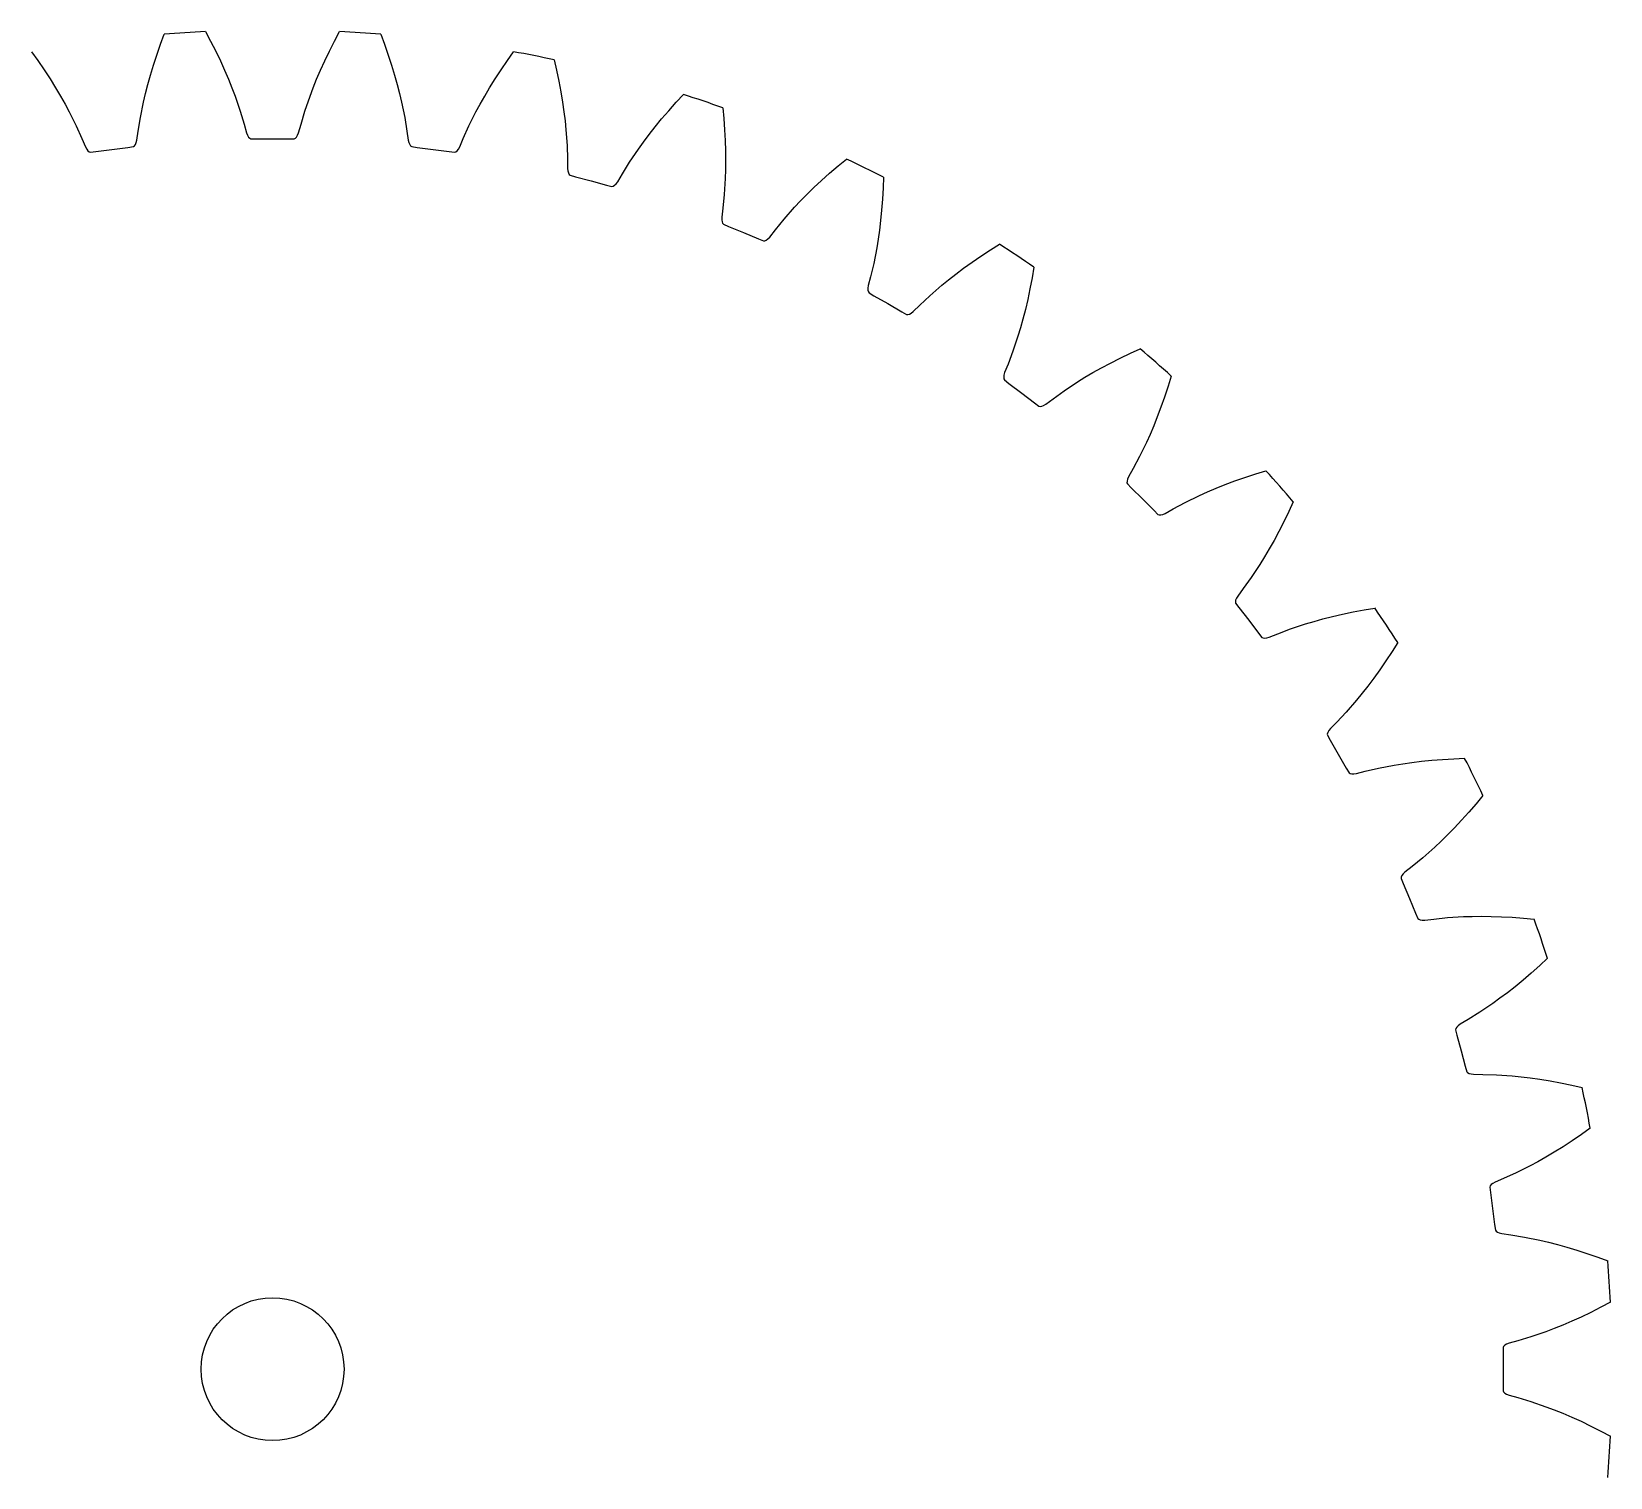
# Model space of a CAD drawing. Extents: x -10.5 to 82.5, y -37.5 to 37.5.
# Drawn here: x 38.25 to 82.45, y -3.03 to 37.45 of the extents above; entities that cross this region are included whole.
import ezdxf

# ---------------------------------------------------------------- set-up
doc = ezdxf.new("R2010")
doc.units = 0

msp = doc.modelspace()

# ---------------------------------------------------------------- linework, layer by layer
msp.add_circle((45, 0), 2)
msp.add_circle((45, 0), 2)
at = {"layer": 'layer0'}
for p, q in [((41.865, 37.097), (41.969, 37.377)), ((43.126, 37.453), (43.266, 37.189)), ((43.266, 37.189), (43.409, 36.905)), ((46.591, 36.905), (46.734, 37.189)), ((46.734, 37.189), (46.874, 37.453)), ((48.031, 37.377), (48.135, 37.097)), ((38.253, 36.888), (38.427, 36.645)), ((41.666, 36.509), (41.76, 36.797)), ((41.76, 36.797), (41.865, 37.097)), ((43.409, 36.905), (43.54, 36.632)), ((46.46, 36.632), (46.591, 36.905)), ((48.135, 37.097), (48.24, 36.797)), ((48.24, 36.797), (48.334, 36.509)), ((51.573, 36.645), (51.747, 36.888)), ((38.427, 36.645), (38.605, 36.382)), ((38.605, 36.382), (38.771, 36.128)), ((41.583, 36.232), (41.666, 36.509)), ((43.54, 36.632), (43.659, 36.369)), ((43.659, 36.369), (43.766, 36.118)), ((46.234, 36.118), (46.341, 36.369)), ((46.341, 36.369), (46.46, 36.632)), ((48.334, 36.509), (48.417, 36.232)), ((51.229, 36.128), (51.395, 36.382)), ((51.395, 36.382), (51.573, 36.645)), ((52.884, 36.662), (52.95, 36.371)), ((52.95, 36.371), (53.015, 36.06)), ((38.771, 36.128), (38.923, 35.882)), ((38.923, 35.882), (39.062, 35.648)), ((41.444, 35.719), (41.509, 35.97)), ((41.509, 35.97), (41.583, 36.232)), ((43.766, 36.118), (43.863, 35.878)), ((43.863, 35.878), (43.95, 35.649)), ((46.05, 35.649), (46.137, 35.878)), ((46.137, 35.878), (46.234, 36.118)), ((48.417, 36.232), (48.491, 35.97)), ((48.491, 35.97), (48.556, 35.719)), ((50.938, 35.648), (51.077, 35.882)), ((51.077, 35.882), (51.229, 36.128)), ((53.015, 36.06), (53.071, 35.762)), ((39.062, 35.648), (39.19, 35.422)), ((39.19, 35.422), (39.306, 35.207)), ((41.3, 35.046), (41.388, 35.481)), ((41.388, 35.481), (41.444, 35.719)), ((43.95, 35.649), (44.094, 35.229)), ((45.906, 35.229), (46.05, 35.649)), ((48.556, 35.719), (48.612, 35.481)), ((48.612, 35.481), (48.7, 35.046)), ((50.694, 35.207), (50.81, 35.422)), ((50.81, 35.422), (50.938, 35.648)), ((53.071, 35.762), (53.117, 35.476)), ((53.117, 35.476), (53.156, 35.206)), ((56.089, 35.236), (56.3, 35.473)), ((56.3, 35.473), (56.504, 35.692)), ((39.306, 35.207), (39.503, 34.81)), ((41.239, 34.668), (41.3, 35.046)), ((44.094, 35.229), (44.203, 34.862)), ((45.797, 34.862), (45.906, 35.229)), ((48.7, 35.046), (48.761, 34.668)), ((50.497, 34.81), (50.694, 35.207)), ((53.156, 35.206), (53.188, 34.95)), ((53.188, 34.95), (53.212, 34.706)), ((55.708, 34.782), (55.892, 35.006)), ((55.892, 35.006), (56.089, 35.236)), ((57.601, 35.319), (57.63, 35.022)), ((57.63, 35.022), (57.653, 34.705)), ((39.503, 34.81), (39.66, 34.46)), ((41.204, 34.413), (41.239, 34.668)), ((44.203, 34.862), (44.272, 34.614)), ((44.272, 34.614), (44.3, 34.548)), ((44.3, 34.548), (44.33, 34.498)), ((44.33, 34.498), (44.362, 34.464)), ((45.638, 34.464), (45.67, 34.498)), ((45.67, 34.498), (45.7, 34.548)), ((45.7, 34.548), (45.728, 34.614)), ((45.728, 34.614), (45.797, 34.862)), ((48.761, 34.668), (48.796, 34.413)), ((50.34, 34.46), (50.497, 34.81)), ((53.212, 34.706), (53.243, 34.264)), ((55.384, 34.361), (55.54, 34.568)), ((55.54, 34.568), (55.708, 34.782)), ((57.653, 34.705), (57.669, 34.402)), ((39.66, 34.46), (39.76, 34.223)), ((39.76, 34.223), (39.797, 34.161)), ((39.797, 34.161), (39.833, 34.115)), ((39.833, 34.115), (39.869, 34.086)), ((39.869, 34.086), (39.903, 34.074)), ((39.903, 34.074), (40.056, 34.094)), ((40.056, 34.094), (40.503, 34.155)), ((40.503, 34.155), (40.951, 34.211)), ((40.951, 34.211), (41.104, 34.232)), ((41.104, 34.232), (41.134, 34.253)), ((41.134, 34.253), (41.161, 34.29)), ((41.161, 34.29), (41.185, 34.343)), ((41.185, 34.343), (41.204, 34.413)), ((44.362, 34.464), (44.394, 34.447)), ((44.394, 34.447), (44.549, 34.447)), ((44.549, 34.447), (45, 34.45)), ((45, 34.45), (45.451, 34.447)), ((45.451, 34.447), (45.606, 34.447)), ((45.606, 34.447), (45.638, 34.464)), ((48.796, 34.413), (48.815, 34.343)), ((48.815, 34.343), (48.839, 34.29)), ((48.839, 34.29), (48.866, 34.253)), ((48.866, 34.253), (48.896, 34.232)), ((48.896, 34.232), (49.049, 34.211)), ((49.049, 34.211), (49.497, 34.155)), ((49.497, 34.155), (49.944, 34.094)), ((49.944, 34.094), (50.097, 34.074)), ((50.097, 34.074), (50.131, 34.086)), ((50.131, 34.086), (50.167, 34.115)), ((50.167, 34.115), (50.203, 34.161)), ((50.203, 34.161), (50.24, 34.223)), ((50.24, 34.223), (50.34, 34.46)), ((53.243, 34.264), (53.253, 33.88)), ((54.993, 33.794), (55.241, 34.162)), ((55.241, 34.162), (55.384, 34.361)), ((57.669, 34.402), (57.679, 34.113)), ((57.679, 34.113), (57.682, 33.841)), ((53.253, 33.88), (53.256, 33.623)), ((53.256, 33.623), (53.266, 33.552)), ((54.793, 33.468), (54.993, 33.794)), ((57.682, 33.841), (57.679, 33.582)), ((60.593, 33.487), (60.834, 33.695)), ((60.834, 33.695), (61.064, 33.885)), ((53.266, 33.552), (53.282, 33.496)), ((53.282, 33.496), (53.304, 33.455)), ((53.304, 33.455), (53.33, 33.43)), ((53.33, 33.43), (53.48, 33.39)), ((53.48, 33.39), (53.916, 33.276)), ((53.916, 33.276), (54.351, 33.157)), ((54.351, 33.157), (54.501, 33.117)), ((54.576, 33.149), (54.618, 33.189)), ((54.618, 33.189), (54.662, 33.246)), ((54.662, 33.246), (54.793, 33.468)), ((57.672, 33.337), (57.645, 32.894)), ((57.679, 33.582), (57.672, 33.337)), ((60.157, 33.087), (60.368, 33.285)), ((60.368, 33.285), (60.593, 33.487)), ((62.104, 33.372), (62.093, 33.074)), ((54.501, 33.117), (54.536, 33.125)), ((54.536, 33.125), (54.576, 33.149)), ((57.645, 32.894), (57.605, 32.513)), ((59.612, 32.533), (59.78, 32.712)), ((59.78, 32.712), (59.962, 32.896)), ((59.962, 32.896), (60.157, 33.087)), ((62.075, 32.756), (62.051, 32.454)), ((62.093, 33.074), (62.075, 32.756)), ((57.605, 32.513), (57.574, 32.258)), ((59.319, 32.201), (59.612, 32.533)), ((62.051, 32.454), (62.023, 32.167)), ((57.574, 32.258), (57.574, 32.186)), ((57.574, 32.186), (57.583, 32.128)), ((57.583, 32.128), (57.599, 32.085)), ((57.599, 32.085), (57.623, 32.057)), ((57.623, 32.057), (57.766, 31.998)), ((57.766, 31.998), (58.183, 31.828)), ((58.183, 31.828), (58.599, 31.652)), ((58.919, 31.7), (59.077, 31.903)), ((59.077, 31.903), (59.319, 32.201)), ((61.99, 31.896), (61.954, 31.64)), ((62.023, 32.167), (61.99, 31.896)), ((58.599, 31.652), (58.742, 31.593)), ((58.742, 31.593), (58.779, 31.597)), ((58.779, 31.597), (58.82, 31.615)), ((58.82, 31.615), (58.867, 31.65)), ((58.867, 31.65), (58.919, 31.7)), ((61.915, 31.398), (61.83, 30.963)), ((61.954, 31.64), (61.915, 31.398)), ((65.096, 31.34), (65.349, 31.498)), ((61.83, 30.963), (61.741, 30.59)), ((64.346, 30.826), (64.581, 30.994)), ((64.581, 30.994), (64.831, 31.165)), ((64.831, 31.165), (65.096, 31.34)), ((61.741, 30.59), (61.677, 30.34)), ((63.734, 30.348), (63.924, 30.503)), ((63.924, 30.503), (64.127, 30.662)), ((64.127, 30.662), (64.346, 30.826)), ((66.264, 30.56), (66.204, 30.248)), ((66.313, 30.854), (66.264, 30.56)), ((61.677, 30.34), (61.668, 30.269)), ((61.668, 30.269), (61.669, 30.211)), ((61.669, 30.211), (61.679, 30.166)), ((61.679, 30.166), (61.699, 30.135)), ((61.699, 30.135), (61.833, 30.058)), ((61.833, 30.058), (62.225, 29.835)), ((63.121, 29.793), (63.399, 30.057)), ((63.399, 30.057), (63.734, 30.348)), ((66.204, 30.248), (66.142, 29.951)), ((62.225, 29.835), (62.614, 29.607)), ((62.937, 29.613), (63.121, 29.793)), ((66.076, 29.67), (66.008, 29.405)), ((66.142, 29.951), (66.076, 29.67)), ((62.614, 29.607), (62.748, 29.529)), ((62.748, 29.529), (62.785, 29.528)), ((62.785, 29.528), (62.829, 29.541)), ((62.829, 29.541), (62.88, 29.569)), ((62.88, 29.569), (62.937, 29.613)), ((66.008, 29.405), (65.939, 29.156)), ((65.868, 28.921), (65.727, 28.501)), ((65.939, 29.156), (65.868, 28.921)), ((65.727, 28.501), (65.591, 28.143)), ((68.459, 28.173), (68.729, 28.31)), ((68.729, 28.31), (69.015, 28.448)), ((69.015, 28.448), (69.287, 28.573)), ((65.494, 27.904), (65.476, 27.834)), ((65.591, 28.143), (65.494, 27.904)), ((67.743, 27.772), (67.966, 27.903)), ((67.966, 27.903), (68.204, 28.037)), ((68.204, 28.037), (68.459, 28.173)), ((65.476, 27.834), (65.47, 27.777)), ((65.47, 27.777), (65.474, 27.731)), ((65.474, 27.731), (65.49, 27.698)), ((65.49, 27.698), (65.612, 27.603)), ((65.612, 27.603), (65.972, 27.331)), ((67.165, 27.398), (67.535, 27.643)), ((67.535, 27.643), (67.743, 27.772)), ((70.071, 27.523), (69.971, 27.221)), ((70.158, 27.808), (70.071, 27.523)), ((65.972, 27.331), (66.328, 27.054)), ((66.328, 27.054), (66.451, 26.96)), ((66.532, 26.961), (66.586, 26.982)), ((66.586, 26.982), (66.649, 27.018)), ((66.649, 27.018), (66.855, 27.173)), ((66.855, 27.173), (67.165, 27.398)), ((69.971, 27.221), (69.87, 26.935)), ((66.451, 26.96), (66.487, 26.954)), ((66.487, 26.954), (66.532, 26.961)), ((69.768, 26.665), (69.667, 26.412)), ((69.87, 26.935), (69.768, 26.665)), ((69.565, 26.173), (69.465, 25.95)), ((69.667, 26.412), (69.565, 26.173)), ((69.465, 25.95), (69.27, 25.552)), ((69.088, 25.215), (68.961, 24.99)), ((69.27, 25.552), (69.088, 25.215)), ((68.92, 24.867), (68.919, 24.821)), ((68.919, 24.821), (68.93, 24.786)), ((68.934, 24.924), (68.92, 24.867)), ((68.93, 24.786), (69.039, 24.677)), ((68.961, 24.99), (68.934, 24.924)), ((71.412, 24.667), (71.665, 24.768)), ((71.665, 24.768), (71.935, 24.87)), ((71.935, 24.87), (72.221, 24.971)), ((72.221, 24.971), (72.523, 25.071)), ((72.523, 25.071), (72.808, 25.158)), ((69.039, 24.677), (69.36, 24.36)), ((69.36, 24.36), (69.677, 24.039)), ((70.552, 24.27), (70.95, 24.465)), ((70.95, 24.465), (71.173, 24.565)), ((71.173, 24.565), (71.412, 24.667)), ((69.677, 24.039), (69.786, 23.93)), ((69.786, 23.93), (69.821, 23.919)), ((69.821, 23.919), (69.867, 23.92)), ((69.867, 23.92), (69.924, 23.934)), ((69.924, 23.934), (69.99, 23.961)), ((69.99, 23.961), (70.215, 24.088)), ((70.215, 24.088), (70.552, 24.27)), ((73.448, 24.015), (73.31, 23.729)), ((73.573, 24.287), (73.448, 24.015)), ((73.173, 23.459), (73.037, 23.204)), ((73.31, 23.729), (73.173, 23.459)), ((73.037, 23.204), (72.903, 22.966)), ((72.772, 22.743), (72.643, 22.535)), ((72.903, 22.966), (72.772, 22.743)), ((72.398, 22.165), (72.173, 21.855)), ((72.643, 22.535), (72.398, 22.165)), ((72.173, 21.855), (72.018, 21.649)), ((71.961, 21.532), (71.954, 21.487)), ((71.954, 21.487), (71.96, 21.451)), ((71.96, 21.451), (72.054, 21.328)), ((71.982, 21.586), (71.961, 21.532)), ((72.018, 21.649), (71.982, 21.586)), ((72.054, 21.328), (72.331, 20.972)), ((75.248, 21.204), (75.56, 21.264)), ((75.56, 21.264), (75.854, 21.313)), ((72.331, 20.972), (72.603, 20.612)), ((73.501, 20.727), (73.921, 20.868)), ((73.921, 20.868), (74.156, 20.939)), ((74.156, 20.939), (74.405, 21.008)), ((74.405, 21.008), (74.67, 21.076)), ((74.67, 21.076), (74.951, 21.142)), ((74.951, 21.142), (75.248, 21.204)), ((72.603, 20.612), (72.698, 20.49)), ((72.698, 20.49), (72.731, 20.474)), ((72.731, 20.474), (72.777, 20.47)), ((72.777, 20.47), (72.834, 20.476)), ((72.834, 20.476), (72.904, 20.494)), ((72.904, 20.494), (73.143, 20.591)), ((73.143, 20.591), (73.501, 20.727)), ((76.498, 20.349), (76.34, 20.096)), ((76.34, 20.096), (76.165, 19.831)), ((75.994, 19.581), (75.826, 19.346)), ((76.165, 19.831), (75.994, 19.581)), ((75.662, 19.127), (75.503, 18.924)), ((75.826, 19.346), (75.662, 19.127)), ((75.348, 18.734), (75.057, 18.399)), ((75.503, 18.924), (75.348, 18.734)), ((75.057, 18.399), (74.793, 18.121)), ((74.541, 17.829), (74.528, 17.785)), ((74.528, 17.785), (74.529, 17.748)), ((74.529, 17.748), (74.607, 17.614)), ((74.569, 17.88), (74.541, 17.829)), ((74.613, 17.937), (74.569, 17.88)), ((74.793, 18.121), (74.613, 17.937)), ((74.607, 17.614), (74.835, 17.225)), ((74.835, 17.225), (75.058, 16.833)), ((75.058, 16.833), (75.135, 16.699)), ((75.59, 16.741), (75.963, 16.83)), ((75.963, 16.83), (76.398, 16.915)), ((76.398, 16.915), (76.64, 16.954)), ((76.64, 16.954), (76.896, 16.99)), ((76.896, 16.99), (77.167, 17.023)), ((77.167, 17.023), (77.454, 17.051)), ((77.454, 17.051), (77.756, 17.075)), ((77.756, 17.075), (78.074, 17.093)), ((78.074, 17.093), (78.372, 17.104)), ((75.135, 16.699), (75.166, 16.679)), ((75.166, 16.679), (75.211, 16.669)), ((75.211, 16.669), (75.269, 16.668)), ((75.269, 16.668), (75.34, 16.677)), ((75.34, 16.677), (75.59, 16.741)), ((78.885, 16.064), (78.695, 15.834)), ((78.487, 15.593), (78.285, 15.368)), ((78.695, 15.834), (78.487, 15.593)), ((78.087, 15.157), (77.896, 14.962)), ((78.285, 15.368), (78.087, 15.157)), ((77.533, 14.612), (77.201, 14.319)), ((77.712, 14.78), (77.533, 14.612)), ((77.896, 14.962), (77.712, 14.78)), ((77.201, 14.319), (76.903, 14.077)), ((76.597, 13.779), (76.593, 13.742)), ((76.593, 13.742), (76.652, 13.599)), ((76.615, 13.82), (76.597, 13.779)), ((76.65, 13.867), (76.615, 13.82)), ((76.7, 13.919), (76.65, 13.867)), ((76.903, 14.077), (76.7, 13.919)), ((76.652, 13.599), (76.828, 13.183)), ((76.828, 13.183), (76.998, 12.766)), ((76.998, 12.766), (77.057, 12.623)), ((77.057, 12.623), (77.085, 12.599)), ((77.085, 12.599), (77.128, 12.583)), ((77.128, 12.583), (77.186, 12.574)), ((77.186, 12.574), (77.258, 12.574)), ((77.258, 12.574), (77.513, 12.605)), ((77.513, 12.605), (77.894, 12.645)), ((77.894, 12.645), (78.337, 12.672)), ((78.337, 12.672), (78.582, 12.679)), ((78.582, 12.679), (78.841, 12.682)), ((78.841, 12.682), (79.113, 12.679)), ((79.113, 12.679), (79.402, 12.669)), ((79.402, 12.669), (79.705, 12.653)), ((79.705, 12.653), (80.022, 12.63)), ((80.022, 12.63), (80.319, 12.601)), ((80.692, 11.504), (80.473, 11.3)), ((80.236, 11.089), (80.006, 10.892)), ((80.473, 11.3), (80.236, 11.089)), ((79.782, 10.708), (79.568, 10.54)), ((80.006, 10.892), (79.782, 10.708)), ((79.162, 10.241), (78.794, 9.993)), ((79.361, 10.384), (79.162, 10.241)), ((79.568, 10.54), (79.361, 10.384)), ((78.468, 9.793), (78.246, 9.662)), ((78.794, 9.993), (78.468, 9.793)), ((78.125, 9.536), (78.117, 9.501)), ((78.117, 9.501), (78.157, 9.351)), ((78.149, 9.576), (78.125, 9.536)), ((78.189, 9.618), (78.149, 9.576)), ((78.157, 9.351), (78.276, 8.916)), ((78.246, 9.662), (78.189, 9.618)), ((78.276, 8.916), (78.39, 8.48)), ((78.39, 8.48), (78.43, 8.33)), ((78.43, 8.33), (78.455, 8.304)), ((78.455, 8.304), (78.496, 8.282)), ((78.496, 8.282), (78.552, 8.266)), ((78.552, 8.266), (78.623, 8.256)), ((78.623, 8.256), (78.88, 8.253)), ((78.88, 8.253), (79.264, 8.243)), ((79.264, 8.243), (79.706, 8.212)), ((79.706, 8.212), (79.95, 8.188)), ((79.95, 8.188), (80.206, 8.156)), ((80.206, 8.156), (80.476, 8.117)), ((80.476, 8.117), (80.762, 8.071)), ((80.762, 8.071), (81.06, 8.015)), ((81.06, 8.015), (81.371, 7.95)), ((81.371, 7.95), (81.662, 7.884)), ((81.888, 6.747), (81.645, 6.573)), ((81.128, 6.229), (80.882, 6.077)), ((81.382, 6.395), (81.128, 6.229)), ((81.645, 6.573), (81.382, 6.395)), ((80.422, 5.81), (80.207, 5.694)), ((80.648, 5.938), (80.422, 5.81)), ((80.882, 6.077), (80.648, 5.938)), ((79.46, 5.34), (79.223, 5.24)), ((79.81, 5.497), (79.46, 5.34)), ((80.207, 5.694), (79.81, 5.497)), ((79.086, 5.131), (79.074, 5.097)), ((79.074, 5.097), (79.094, 4.944)), ((79.115, 5.167), (79.086, 5.131)), ((79.094, 4.944), (79.155, 4.497)), ((79.161, 5.203), (79.115, 5.167)), ((79.223, 5.24), (79.161, 5.203)), ((79.155, 4.497), (79.211, 4.049)), ((79.211, 4.049), (79.232, 3.896)), ((79.232, 3.896), (79.253, 3.866)), ((79.253, 3.866), (79.29, 3.839)), ((79.29, 3.839), (79.343, 3.815)), ((79.343, 3.815), (79.413, 3.796)), ((79.413, 3.796), (79.668, 3.761)), ((79.668, 3.761), (80.046, 3.7)), ((80.046, 3.7), (80.481, 3.612)), ((80.481, 3.612), (80.719, 3.556)), ((80.719, 3.556), (80.97, 3.491)), ((80.97, 3.491), (81.232, 3.417)), ((81.232, 3.417), (81.509, 3.334)), ((81.509, 3.334), (81.797, 3.24)), ((81.797, 3.24), (82.097, 3.135)), ((82.097, 3.135), (82.377, 3.031)), ((82.453, 1.874), (82.189, 1.734)), ((81.369, 1.341), (81.118, 1.234)), ((81.632, 1.46), (81.369, 1.341)), ((81.905, 1.591), (81.632, 1.46)), ((82.189, 1.734), (81.905, 1.591)), ((80.229, 0.906), (79.862, 0.797)), ((80.649, 1.05), (80.229, 0.906)), ((80.878, 1.137), (80.649, 1.05)), ((81.118, 1.234), (80.878, 1.137)), ((79.464, 0.638), (79.447, 0.606)), ((79.447, 0.606), (79.447, 0.451)), ((79.447, 0.451), (79.45, 0)), ((79.498, 0.67), (79.464, 0.638)), ((79.548, 0.7), (79.498, 0.67)), ((79.614, 0.728), (79.548, 0.7)), ((79.862, 0.797), (79.614, 0.728)), ((79.45, 0), (79.447, -0.451)), ((79.447, -0.451), (79.447, -0.606)), ((79.447, -0.606), (79.464, -0.638)), ((79.464, -0.638), (79.498, -0.67)), ((79.498, -0.67), (79.548, -0.7)), ((79.548, -0.7), (79.614, -0.728)), ((79.614, -0.728), (79.862, -0.797)), ((79.862, -0.797), (80.229, -0.906)), ((80.229, -0.906), (80.649, -1.05)), ((80.649, -1.05), (80.878, -1.137)), ((80.878, -1.137), (81.118, -1.234)), ((81.118, -1.234), (81.369, -1.341)), ((81.369, -1.341), (81.632, -1.46)), ((81.632, -1.46), (81.905, -1.591)), ((81.905, -1.591), (82.189, -1.734)), ((82.189, -1.734), (82.453, -1.874))]:
    msp.add_line(p, q, dxfattribs=at)
for start, end in [(92.8644, 94.6356), (85.3644, 87.1356), (77.8644, 79.6356), (70.3644, 72.1356), (62.8644, 64.6356), (55.3644, 57.1356), (47.8644, 49.6356), (40.3644, 42.1356), (32.8644, 34.6356), (25.3644, 27.1356), (17.8644, 19.6356), (10.3644, 12.1356), (2.8644, 4.6356), (355.3644, 357.1356)]:
    msp.add_arc((45, 0), 37.5, start, end, dxfattribs=at)
at = {"layer": 'layer2'}
for p, q in [((41.865, 37.097), (41.969, 37.377)), ((43.126, 37.453), (43.266, 37.189)), ((43.266, 37.189), (43.409, 36.905)), ((46.591, 36.905), (46.734, 37.189)), ((46.734, 37.189), (46.874, 37.453)), ((48.031, 37.377), (48.135, 37.097)), ((38.253, 36.888), (38.427, 36.645)), ((41.666, 36.509), (41.76, 36.797)), ((41.76, 36.797), (41.865, 37.097)), ((43.409, 36.905), (43.54, 36.632)), ((46.46, 36.632), (46.591, 36.905)), ((48.135, 37.097), (48.24, 36.797)), ((48.24, 36.797), (48.334, 36.509)), ((51.573, 36.645), (51.747, 36.888)), ((38.427, 36.645), (38.605, 36.382)), ((38.605, 36.382), (38.771, 36.128)), ((41.583, 36.232), (41.666, 36.509)), ((43.54, 36.632), (43.659, 36.369)), ((43.659, 36.369), (43.766, 36.118)), ((46.234, 36.118), (46.341, 36.369)), ((46.341, 36.369), (46.46, 36.632)), ((48.334, 36.509), (48.417, 36.232)), ((51.229, 36.128), (51.395, 36.382)), ((51.395, 36.382), (51.573, 36.645)), ((52.884, 36.662), (52.95, 36.371)), ((52.95, 36.371), (53.015, 36.06)), ((38.771, 36.128), (38.923, 35.882)), ((38.923, 35.882), (39.062, 35.648)), ((41.444, 35.719), (41.509, 35.97)), ((41.509, 35.97), (41.583, 36.232)), ((43.766, 36.118), (43.863, 35.878)), ((43.863, 35.878), (43.95, 35.649)), ((46.05, 35.649), (46.137, 35.878)), ((46.137, 35.878), (46.234, 36.118)), ((48.417, 36.232), (48.491, 35.97)), ((48.491, 35.97), (48.556, 35.719)), ((50.938, 35.648), (51.077, 35.882)), ((51.077, 35.882), (51.229, 36.128)), ((53.015, 36.06), (53.071, 35.762)), ((39.062, 35.648), (39.19, 35.422)), ((39.19, 35.422), (39.306, 35.207)), ((41.3, 35.046), (41.388, 35.481)), ((41.388, 35.481), (41.444, 35.719)), ((43.95, 35.649), (44.094, 35.229)), ((45.906, 35.229), (46.05, 35.649)), ((48.556, 35.719), (48.612, 35.481)), ((48.612, 35.481), (48.7, 35.046)), ((50.694, 35.207), (50.81, 35.422)), ((50.81, 35.422), (50.938, 35.648)), ((53.071, 35.762), (53.117, 35.476)), ((53.117, 35.476), (53.156, 35.206)), ((56.089, 35.236), (56.3, 35.473)), ((56.3, 35.473), (56.504, 35.692)), ((39.306, 35.207), (39.503, 34.81)), ((41.239, 34.668), (41.3, 35.046)), ((44.094, 35.229), (44.203, 34.862)), ((45.797, 34.862), (45.906, 35.229)), ((48.7, 35.046), (48.761, 34.668)), ((50.497, 34.81), (50.694, 35.207)), ((53.156, 35.206), (53.188, 34.95)), ((53.188, 34.95), (53.212, 34.706)), ((55.708, 34.782), (55.892, 35.006)), ((55.892, 35.006), (56.089, 35.236)), ((57.601, 35.319), (57.63, 35.022)), ((57.63, 35.022), (57.653, 34.705)), ((39.503, 34.81), (39.66, 34.46)), ((41.204, 34.413), (41.239, 34.668)), ((44.203, 34.862), (44.272, 34.614)), ((44.272, 34.614), (44.3, 34.548)), ((44.3, 34.548), (44.33, 34.498)), ((44.33, 34.498), (44.362, 34.464)), ((45.638, 34.464), (45.67, 34.498)), ((45.67, 34.498), (45.7, 34.548)), ((45.7, 34.548), (45.728, 34.614)), ((45.728, 34.614), (45.797, 34.862)), ((48.761, 34.668), (48.796, 34.413)), ((50.34, 34.46), (50.497, 34.81)), ((53.212, 34.706), (53.243, 34.264)), ((55.384, 34.361), (55.54, 34.568)), ((55.54, 34.568), (55.708, 34.782)), ((57.653, 34.705), (57.669, 34.402)), ((39.66, 34.46), (39.76, 34.223)), ((39.76, 34.223), (39.797, 34.161)), ((39.797, 34.161), (39.833, 34.115)), ((39.833, 34.115), (39.869, 34.086)), ((39.869, 34.086), (39.903, 34.074)), ((39.903, 34.074), (40.056, 34.094)), ((40.056, 34.094), (40.503, 34.155)), ((40.503, 34.155), (40.951, 34.211)), ((40.951, 34.211), (41.104, 34.232)), ((41.104, 34.232), (41.134, 34.253)), ((41.134, 34.253), (41.161, 34.29)), ((41.161, 34.29), (41.185, 34.343)), ((41.185, 34.343), (41.204, 34.413)), ((44.362, 34.464), (44.394, 34.447)), ((44.394, 34.447), (44.549, 34.447)), ((44.549, 34.447), (45, 34.45)), ((45, 34.45), (45.451, 34.447)), ((45.451, 34.447), (45.606, 34.447)), ((45.606, 34.447), (45.638, 34.464)), ((48.796, 34.413), (48.815, 34.343)), ((48.815, 34.343), (48.839, 34.29)), ((48.839, 34.29), (48.866, 34.253)), ((48.866, 34.253), (48.896, 34.232)), ((48.896, 34.232), (49.049, 34.211)), ((49.049, 34.211), (49.497, 34.155)), ((49.497, 34.155), (49.944, 34.094)), ((49.944, 34.094), (50.097, 34.074)), ((50.097, 34.074), (50.131, 34.086)), ((50.131, 34.086), (50.167, 34.115)), ((50.167, 34.115), (50.203, 34.161)), ((50.203, 34.161), (50.24, 34.223)), ((50.24, 34.223), (50.34, 34.46)), ((53.243, 34.264), (53.253, 33.88)), ((54.993, 33.794), (55.241, 34.162)), ((55.241, 34.162), (55.384, 34.361)), ((57.669, 34.402), (57.679, 34.113)), ((57.679, 34.113), (57.682, 33.841)), ((53.253, 33.88), (53.256, 33.623)), ((53.256, 33.623), (53.266, 33.552)), ((54.793, 33.468), (54.993, 33.794)), ((57.682, 33.841), (57.679, 33.582)), ((60.593, 33.487), (60.834, 33.695)), ((60.834, 33.695), (61.064, 33.885)), ((53.266, 33.552), (53.282, 33.496)), ((53.282, 33.496), (53.304, 33.455)), ((53.304, 33.455), (53.33, 33.43)), ((53.33, 33.43), (53.48, 33.39)), ((53.48, 33.39), (53.916, 33.276)), ((53.916, 33.276), (54.351, 33.157)), ((54.351, 33.157), (54.501, 33.117)), ((54.576, 33.149), (54.618, 33.189)), ((54.618, 33.189), (54.662, 33.246)), ((54.662, 33.246), (54.793, 33.468)), ((57.672, 33.337), (57.645, 32.894)), ((57.679, 33.582), (57.672, 33.337)), ((60.157, 33.087), (60.368, 33.285)), ((60.368, 33.285), (60.593, 33.487)), ((62.104, 33.372), (62.093, 33.074)), ((54.501, 33.117), (54.536, 33.125)), ((54.536, 33.125), (54.576, 33.149)), ((57.645, 32.894), (57.605, 32.513)), ((59.612, 32.533), (59.78, 32.712)), ((59.78, 32.712), (59.962, 32.896)), ((59.962, 32.896), (60.157, 33.087)), ((62.075, 32.756), (62.051, 32.454)), ((62.093, 33.074), (62.075, 32.756)), ((57.605, 32.513), (57.574, 32.258)), ((59.319, 32.201), (59.612, 32.533)), ((62.051, 32.454), (62.023, 32.167)), ((57.574, 32.258), (57.574, 32.186)), ((57.574, 32.186), (57.583, 32.128)), ((57.583, 32.128), (57.599, 32.085)), ((57.599, 32.085), (57.623, 32.057)), ((57.623, 32.057), (57.766, 31.998)), ((57.766, 31.998), (58.183, 31.828)), ((58.183, 31.828), (58.599, 31.652)), ((58.919, 31.7), (59.077, 31.903)), ((59.077, 31.903), (59.319, 32.201)), ((61.99, 31.896), (61.954, 31.64)), ((62.023, 32.167), (61.99, 31.896)), ((58.599, 31.652), (58.742, 31.593)), ((58.742, 31.593), (58.779, 31.597)), ((58.779, 31.597), (58.82, 31.615)), ((58.82, 31.615), (58.867, 31.65)), ((58.867, 31.65), (58.919, 31.7)), ((61.915, 31.398), (61.83, 30.963)), ((61.954, 31.64), (61.915, 31.398)), ((65.096, 31.34), (65.349, 31.498)), ((61.83, 30.963), (61.741, 30.59)), ((64.346, 30.826), (64.581, 30.994)), ((64.581, 30.994), (64.831, 31.165)), ((64.831, 31.165), (65.096, 31.34)), ((61.741, 30.59), (61.677, 30.34)), ((63.734, 30.348), (63.924, 30.503)), ((63.924, 30.503), (64.127, 30.662)), ((64.127, 30.662), (64.346, 30.826)), ((66.264, 30.56), (66.204, 30.248)), ((66.313, 30.854), (66.264, 30.56)), ((61.677, 30.34), (61.668, 30.269)), ((61.668, 30.269), (61.669, 30.211)), ((61.669, 30.211), (61.679, 30.166)), ((61.679, 30.166), (61.699, 30.135)), ((61.699, 30.135), (61.833, 30.058)), ((61.833, 30.058), (62.225, 29.835)), ((63.121, 29.793), (63.399, 30.057)), ((63.399, 30.057), (63.734, 30.348)), ((66.204, 30.248), (66.142, 29.951)), ((62.225, 29.835), (62.614, 29.607)), ((62.937, 29.613), (63.121, 29.793)), ((66.076, 29.67), (66.008, 29.405)), ((66.142, 29.951), (66.076, 29.67)), ((62.614, 29.607), (62.748, 29.529)), ((62.748, 29.529), (62.785, 29.528)), ((62.785, 29.528), (62.829, 29.541)), ((62.829, 29.541), (62.88, 29.569)), ((62.88, 29.569), (62.937, 29.613)), ((66.008, 29.405), (65.939, 29.156)), ((65.868, 28.921), (65.727, 28.501)), ((65.939, 29.156), (65.868, 28.921)), ((65.727, 28.501), (65.591, 28.143)), ((68.459, 28.173), (68.729, 28.31)), ((68.729, 28.31), (69.015, 28.448)), ((69.015, 28.448), (69.287, 28.573)), ((65.494, 27.904), (65.476, 27.834)), ((65.591, 28.143), (65.494, 27.904)), ((67.743, 27.772), (67.966, 27.903)), ((67.966, 27.903), (68.204, 28.037)), ((68.204, 28.037), (68.459, 28.173)), ((65.476, 27.834), (65.47, 27.777)), ((65.47, 27.777), (65.474, 27.731)), ((65.474, 27.731), (65.49, 27.698)), ((65.49, 27.698), (65.612, 27.603)), ((65.612, 27.603), (65.972, 27.331)), ((67.165, 27.398), (67.535, 27.643)), ((67.535, 27.643), (67.743, 27.772)), ((70.071, 27.523), (69.971, 27.221)), ((70.158, 27.808), (70.071, 27.523)), ((65.972, 27.331), (66.328, 27.054)), ((66.328, 27.054), (66.451, 26.96)), ((66.532, 26.961), (66.586, 26.982)), ((66.586, 26.982), (66.649, 27.018)), ((66.649, 27.018), (66.855, 27.173)), ((66.855, 27.173), (67.165, 27.398)), ((69.971, 27.221), (69.87, 26.935)), ((66.451, 26.96), (66.487, 26.954)), ((66.487, 26.954), (66.532, 26.961)), ((69.768, 26.665), (69.667, 26.412)), ((69.87, 26.935), (69.768, 26.665)), ((69.565, 26.173), (69.465, 25.95)), ((69.667, 26.412), (69.565, 26.173)), ((69.465, 25.95), (69.27, 25.552)), ((69.088, 25.215), (68.961, 24.99)), ((69.27, 25.552), (69.088, 25.215)), ((68.92, 24.867), (68.919, 24.821)), ((68.919, 24.821), (68.93, 24.786)), ((68.934, 24.924), (68.92, 24.867)), ((68.93, 24.786), (69.039, 24.677)), ((68.961, 24.99), (68.934, 24.924)), ((71.412, 24.667), (71.665, 24.768)), ((71.665, 24.768), (71.935, 24.87)), ((71.935, 24.87), (72.221, 24.971)), ((72.221, 24.971), (72.523, 25.071)), ((72.523, 25.071), (72.808, 25.158)), ((69.039, 24.677), (69.36, 24.36)), ((69.36, 24.36), (69.677, 24.039)), ((70.552, 24.27), (70.95, 24.465)), ((70.95, 24.465), (71.173, 24.565)), ((71.173, 24.565), (71.412, 24.667)), ((69.677, 24.039), (69.786, 23.93)), ((69.786, 23.93), (69.821, 23.919)), ((69.821, 23.919), (69.867, 23.92)), ((69.867, 23.92), (69.924, 23.934)), ((69.924, 23.934), (69.99, 23.961)), ((69.99, 23.961), (70.215, 24.088)), ((70.215, 24.088), (70.552, 24.27)), ((73.448, 24.015), (73.31, 23.729)), ((73.573, 24.287), (73.448, 24.015)), ((73.173, 23.459), (73.037, 23.204)), ((73.31, 23.729), (73.173, 23.459)), ((73.037, 23.204), (72.903, 22.966)), ((72.772, 22.743), (72.643, 22.535)), ((72.903, 22.966), (72.772, 22.743)), ((72.398, 22.165), (72.173, 21.855)), ((72.643, 22.535), (72.398, 22.165)), ((72.173, 21.855), (72.018, 21.649)), ((71.961, 21.532), (71.954, 21.487)), ((71.954, 21.487), (71.96, 21.451)), ((71.96, 21.451), (72.054, 21.328)), ((71.982, 21.586), (71.961, 21.532)), ((72.018, 21.649), (71.982, 21.586)), ((72.054, 21.328), (72.331, 20.972)), ((75.248, 21.204), (75.56, 21.264)), ((75.56, 21.264), (75.854, 21.313)), ((72.331, 20.972), (72.603, 20.612)), ((73.501, 20.727), (73.921, 20.868)), ((73.921, 20.868), (74.156, 20.939)), ((74.156, 20.939), (74.405, 21.008)), ((74.405, 21.008), (74.67, 21.076)), ((74.67, 21.076), (74.951, 21.142)), ((74.951, 21.142), (75.248, 21.204)), ((72.603, 20.612), (72.698, 20.49)), ((72.698, 20.49), (72.731, 20.474)), ((72.731, 20.474), (72.777, 20.47)), ((72.777, 20.47), (72.834, 20.476)), ((72.834, 20.476), (72.904, 20.494)), ((72.904, 20.494), (73.143, 20.591)), ((73.143, 20.591), (73.501, 20.727)), ((76.498, 20.349), (76.34, 20.096)), ((76.34, 20.096), (76.165, 19.831)), ((75.994, 19.581), (75.826, 19.346)), ((76.165, 19.831), (75.994, 19.581)), ((75.662, 19.127), (75.503, 18.924)), ((75.826, 19.346), (75.662, 19.127)), ((75.348, 18.734), (75.057, 18.399)), ((75.503, 18.924), (75.348, 18.734)), ((75.057, 18.399), (74.793, 18.121)), ((74.541, 17.829), (74.528, 17.785)), ((74.528, 17.785), (74.529, 17.748)), ((74.529, 17.748), (74.607, 17.614)), ((74.569, 17.88), (74.541, 17.829)), ((74.613, 17.937), (74.569, 17.88)), ((74.793, 18.121), (74.613, 17.937)), ((74.607, 17.614), (74.835, 17.225)), ((74.835, 17.225), (75.058, 16.833)), ((75.058, 16.833), (75.135, 16.699)), ((75.59, 16.741), (75.963, 16.83)), ((75.963, 16.83), (76.398, 16.915)), ((76.398, 16.915), (76.64, 16.954)), ((76.64, 16.954), (76.896, 16.99)), ((76.896, 16.99), (77.167, 17.023)), ((77.167, 17.023), (77.454, 17.051)), ((77.454, 17.051), (77.756, 17.075)), ((77.756, 17.075), (78.074, 17.093)), ((78.074, 17.093), (78.372, 17.104)), ((75.135, 16.699), (75.166, 16.679)), ((75.166, 16.679), (75.211, 16.669)), ((75.211, 16.669), (75.269, 16.668)), ((75.269, 16.668), (75.34, 16.677)), ((75.34, 16.677), (75.59, 16.741)), ((78.885, 16.064), (78.695, 15.834)), ((78.487, 15.593), (78.285, 15.368)), ((78.695, 15.834), (78.487, 15.593)), ((78.087, 15.157), (77.896, 14.962)), ((78.285, 15.368), (78.087, 15.157)), ((77.533, 14.612), (77.201, 14.319)), ((77.712, 14.78), (77.533, 14.612)), ((77.896, 14.962), (77.712, 14.78)), ((77.201, 14.319), (76.903, 14.077)), ((76.597, 13.779), (76.593, 13.742)), ((76.593, 13.742), (76.652, 13.599)), ((76.615, 13.82), (76.597, 13.779)), ((76.65, 13.867), (76.615, 13.82)), ((76.7, 13.919), (76.65, 13.867)), ((76.903, 14.077), (76.7, 13.919)), ((76.652, 13.599), (76.828, 13.183)), ((76.828, 13.183), (76.998, 12.766)), ((76.998, 12.766), (77.057, 12.623)), ((77.057, 12.623), (77.085, 12.599)), ((77.085, 12.599), (77.128, 12.583)), ((77.128, 12.583), (77.186, 12.574)), ((77.186, 12.574), (77.258, 12.574)), ((77.258, 12.574), (77.513, 12.605)), ((77.513, 12.605), (77.894, 12.645)), ((77.894, 12.645), (78.337, 12.672)), ((78.337, 12.672), (78.582, 12.679)), ((78.582, 12.679), (78.841, 12.682)), ((78.841, 12.682), (79.113, 12.679)), ((79.113, 12.679), (79.402, 12.669)), ((79.402, 12.669), (79.705, 12.653)), ((79.705, 12.653), (80.022, 12.63)), ((80.022, 12.63), (80.319, 12.601)), ((80.692, 11.504), (80.473, 11.3)), ((80.236, 11.089), (80.006, 10.892)), ((80.473, 11.3), (80.236, 11.089)), ((79.782, 10.708), (79.568, 10.54)), ((80.006, 10.892), (79.782, 10.708)), ((79.162, 10.241), (78.794, 9.993)), ((79.361, 10.384), (79.162, 10.241)), ((79.568, 10.54), (79.361, 10.384)), ((78.468, 9.793), (78.246, 9.662)), ((78.794, 9.993), (78.468, 9.793)), ((78.125, 9.536), (78.117, 9.501)), ((78.117, 9.501), (78.157, 9.351)), ((78.149, 9.576), (78.125, 9.536)), ((78.189, 9.618), (78.149, 9.576)), ((78.157, 9.351), (78.276, 8.916)), ((78.246, 9.662), (78.189, 9.618)), ((78.276, 8.916), (78.39, 8.48)), ((78.39, 8.48), (78.43, 8.33)), ((78.43, 8.33), (78.455, 8.304)), ((78.455, 8.304), (78.496, 8.282)), ((78.496, 8.282), (78.552, 8.266)), ((78.552, 8.266), (78.623, 8.256)), ((78.623, 8.256), (78.88, 8.253)), ((78.88, 8.253), (79.264, 8.243)), ((79.264, 8.243), (79.706, 8.212)), ((79.706, 8.212), (79.95, 8.188)), ((79.95, 8.188), (80.206, 8.156)), ((80.206, 8.156), (80.476, 8.117)), ((80.476, 8.117), (80.762, 8.071)), ((80.762, 8.071), (81.06, 8.015)), ((81.06, 8.015), (81.371, 7.95)), ((81.371, 7.95), (81.662, 7.884)), ((81.888, 6.747), (81.645, 6.573)), ((81.128, 6.229), (80.882, 6.077)), ((81.382, 6.395), (81.128, 6.229)), ((81.645, 6.573), (81.382, 6.395)), ((80.422, 5.81), (80.207, 5.694)), ((80.648, 5.938), (80.422, 5.81)), ((80.882, 6.077), (80.648, 5.938)), ((79.46, 5.34), (79.223, 5.24)), ((79.81, 5.497), (79.46, 5.34)), ((80.207, 5.694), (79.81, 5.497)), ((79.086, 5.131), (79.074, 5.097)), ((79.074, 5.097), (79.094, 4.944)), ((79.115, 5.167), (79.086, 5.131)), ((79.094, 4.944), (79.155, 4.497)), ((79.161, 5.203), (79.115, 5.167)), ((79.223, 5.24), (79.161, 5.203)), ((79.155, 4.497), (79.211, 4.049)), ((79.211, 4.049), (79.232, 3.896)), ((79.232, 3.896), (79.253, 3.866)), ((79.253, 3.866), (79.29, 3.839)), ((79.29, 3.839), (79.343, 3.815)), ((79.343, 3.815), (79.413, 3.796)), ((79.413, 3.796), (79.668, 3.761)), ((79.668, 3.761), (80.046, 3.7)), ((80.046, 3.7), (80.481, 3.612)), ((80.481, 3.612), (80.719, 3.556)), ((80.719, 3.556), (80.97, 3.491)), ((80.97, 3.491), (81.232, 3.417)), ((81.232, 3.417), (81.509, 3.334)), ((81.509, 3.334), (81.797, 3.24)), ((81.797, 3.24), (82.097, 3.135)), ((82.097, 3.135), (82.377, 3.031)), ((82.453, 1.874), (82.189, 1.734)), ((81.369, 1.341), (81.118, 1.234)), ((81.632, 1.46), (81.369, 1.341)), ((81.905, 1.591), (81.632, 1.46)), ((82.189, 1.734), (81.905, 1.591)), ((80.229, 0.906), (79.862, 0.797)), ((80.649, 1.05), (80.229, 0.906)), ((80.878, 1.137), (80.649, 1.05)), ((81.118, 1.234), (80.878, 1.137)), ((79.464, 0.638), (79.447, 0.606)), ((79.447, 0.606), (79.447, 0.451)), ((79.447, 0.451), (79.45, 0)), ((79.498, 0.67), (79.464, 0.638)), ((79.548, 0.7), (79.498, 0.67)), ((79.614, 0.728), (79.548, 0.7)), ((79.862, 0.797), (79.614, 0.728)), ((79.45, 0), (79.447, -0.451)), ((79.447, -0.451), (79.447, -0.606)), ((79.447, -0.606), (79.464, -0.638)), ((79.464, -0.638), (79.498, -0.67)), ((79.498, -0.67), (79.548, -0.7)), ((79.548, -0.7), (79.614, -0.728)), ((79.614, -0.728), (79.862, -0.797)), ((79.862, -0.797), (80.229, -0.906)), ((80.229, -0.906), (80.649, -1.05)), ((80.649, -1.05), (80.878, -1.137)), ((80.878, -1.137), (81.118, -1.234)), ((81.118, -1.234), (81.369, -1.341)), ((81.369, -1.341), (81.632, -1.46)), ((81.632, -1.46), (81.905, -1.591)), ((81.905, -1.591), (82.189, -1.734)), ((82.189, -1.734), (82.453, -1.874))]:
    msp.add_line(p, q, dxfattribs=at)
for start, end in [(92.8644, 94.6356), (85.3644, 87.1356), (77.8644, 79.6356), (70.3644, 72.1356), (62.8644, 64.6356), (55.3644, 57.1356), (47.8644, 49.6356), (40.3644, 42.1356), (32.8644, 34.6356), (25.3644, 27.1356), (17.8644, 19.6356), (10.3644, 12.1356), (2.8644, 4.6356), (355.3644, 357.1356)]:
    msp.add_arc((45, 0), 37.5, start, end, dxfattribs=at)

doc.saveas('drawing.dxf')
